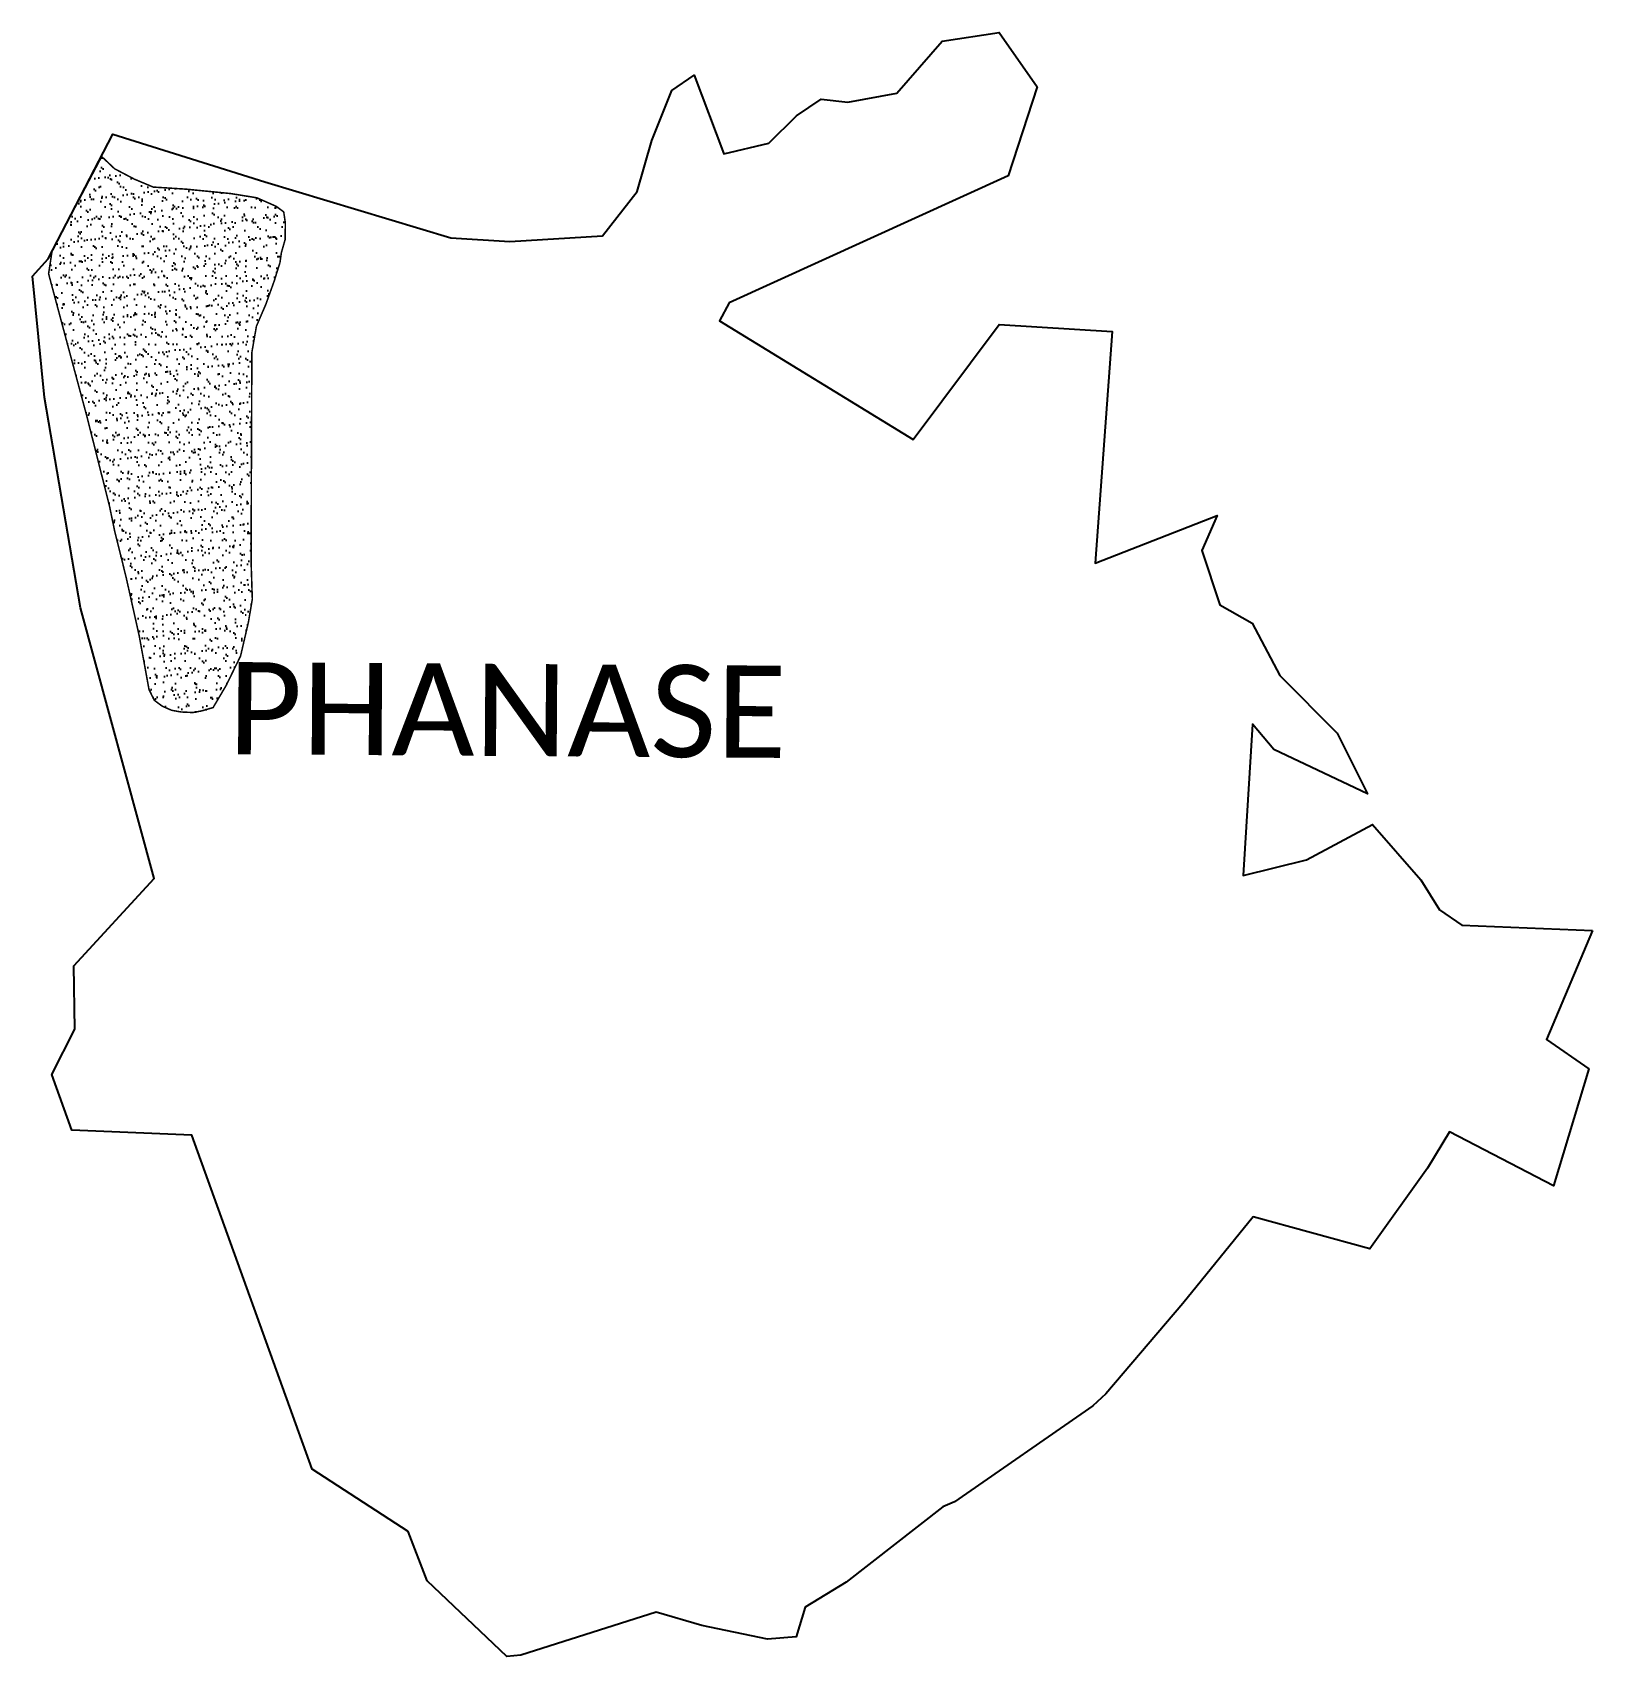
# Model space of a CAD drawing. Header units: metres. Extents: x 324603 to 327658, y 1815493 to 1818672.
import ezdxf

# ---------------------------------------------------------------- set-up
doc = ezdxf.new("R2010")
doc.units = ezdxf.units.M
doc.header["$MEASUREMENT"] = 0
for name, color, linetype in [('SAND DUNES', 42, 'Continuous'), ('village', 3, 'Continuous'), ('VILLAGE NAME', 250, 'Continuous')]:
    doc.layers.add(name, color=color, linetype=linetype)
doc.styles.get("Standard").update_dxf_attribs({"font": 'simplex.shx'})

msp = doc.modelspace()

# ---------------------------------------------------------------- hatches: boundary and pattern name
at = {"layer": 'SAND DUNES'}
h = msp.add_hatch(dxfattribs=at)
h.set_pattern_fill('AR-SAND', color=256, scale=0.603062, angle=-0.3232)
h.set_pattern_definition([(37.17679, (306931.287, 1810319.746), (-0.79841, 29.51964), [0, -23.28303, 0, -26.04023, 0, -24.891397]), (7.1768, (306931.287, 1810319.746), (27.35248, 43.07541), [0, -12.560582, 0, -20.985362, 0, -8.041836]), (327.17679, (306912.447, 1810319.852), (47.701498, -0.18242), [0, -7.65889, 0, -27.57201, 0, -35.99679]), (317.1768, (306912.447, 1810319.852), (46.12232, 13.18406), [0, -3.829446, 0, -18.074983, 0, -20.679006])])
h.paths.add_polyline_path([(324641.7, 1818243.7), (324635, 1818199.6), (324669.7, 1818070.1), (324709.8, 1817921.1), (324754.1, 1817745.6), (324764.4, 1817695.9), (324786.5, 1817606.9), (324812.4, 1817491.2), (324831.6, 1817386), (324842, 1817364.9), (324857.6, 1817353.3), (324876, 1817345.3), (324894.2, 1817342), (324917.5, 1817340.9), (324934.4, 1817344), (324957.1, 1817350.6), (324982.8, 1817394.1), (325010.9, 1817451.6), (325026.3, 1817517.9), (325033.9, 1817563), (325031.5, 1817635.7), (325032, 1817793.4), (325033, 1818045.5), (325041.9, 1818096.8), (325060.5, 1818140.1), (325077.1, 1818186.4), (325088.1, 1818221.7), (325090.7, 1818240.4), (325098.3, 1818267.2), (325098.5, 1818299.4), (325095.4, 1818320.6), (325080.8, 1818331.5), (325042.8, 1818348.3), (324991.4, 1818356.6), (324904, 1818365.2), (324839.7, 1818369.3), (324802.7, 1818384.9), (324764.1, 1818405.2), (324739, 1818429)])

# ---------------------------------------------------------------- linework, layer by layer
at = {"layer": 'SAND DUNES', "const_width": 3.02, "flags": 128}
msp.add_lwpolyline([(324641.7, 1818243.7), (324635, 1818199.6), (324669.7, 1818070.1), (324709.8, 1817921.1), (324754.1, 1817745.6), (324764.4, 1817695.9), (324786.5, 1817606.9), (324812.4, 1817491.2), (324831.6, 1817386), (324842, 1817364.9), (324857.6, 1817353.3), (324876, 1817345.3), (324894.2, 1817342), (324917.5, 1817340.9), (324934.4, 1817344), (324957.1, 1817350.6), (324982.8, 1817394.1), (325010.9, 1817451.6), (325026.3, 1817517.9), (325033.9, 1817563), (325031.5, 1817635.7), (325032, 1817793.4), (325033, 1818045.5), (325041.9, 1818096.8), (325060.5, 1818140.1), (325077.1, 1818186.4), (325088.1, 1818221.7), (325090.7, 1818240.4), (325098.3, 1818267.2), (325098.5, 1818299.4), (325095.4, 1818320.6), (325080.8, 1818331.5), (325042.8, 1818348.3), (324991.4, 1818356.6), (324904, 1818365.2), (324839.7, 1818369.3), (324802.7, 1818384.9), (324764.1, 1818405.2), (324739, 1818429), (324739, 1818429), (324641.7, 1818243.7), (324641.7, 1818243.7), (324641.7, 1818243.7), (324641.7, 1818243.7), (324641.7, 1818243.7), (324641.7, 1818243.7)], close=True, dxfattribs=at)
at = {"layer": 'village', "color": 3, "true_color": 0x00ff00}
msp.add_polyline3d([(327658.2, 1816914.1, 0), (327568.2, 1816700.7, 0), (327651.2, 1816643.8, 0), (327581.6, 1816414.5, 0), (327378.4, 1816520, 0), (327334.8, 1816449.1, 0), (327222.3, 1816291.6, 0), (326993.6, 1816354.1, 0), (326856.1, 1816184.2, 0), (326705.2, 1816007.6, 0), (326679.6, 1815983.8, 0), (326408.7, 1815796.1, 0), (326385.9, 1815786.2, 0), (326196.6, 1815639.2, 0), (326116.3, 1815590.2, 0), (326098.5, 1815532.3, 0), (326042.9, 1815527.5, 0), (325914.1, 1815554.2, 0), (325824.7, 1815580.4, 0), (325560, 1815496.1, 0), (325532.2, 1815493.4, 0), (325376.2, 1815641.6, 0), (325339.2, 1815738, 0), (325151.2, 1815860.1, 0), (324915.6, 1816513.8, 0), (324680.7, 1816523.5, 0), (324641.2, 1816632.2, 0), (324686.1, 1816721, 0), (324684.3, 1816845, 0), (324841.4, 1817015.8, 0), (324697.7, 1817546, 0), (324627, 1817957.4, 0), (324603.4, 1818195, 0), (324634, 1818228.9, 0), (324761.1, 1818472.8, 0), (325058.3, 1818379.7, 0), (325422.9, 1818269.9, 0), (325538.3, 1818262.7, 0), (325719.3, 1818273.7, 0), (325787.5, 1818360.6, 0), (325816.3, 1818460.4, 0), (325855.6, 1818558.3, 0), (325899.4, 1818588.5, 0), (325957.3, 1818434.2, 0), (326045.6, 1818455.3, 0), (326099.3, 1818508.8, 0), (326147.9, 1818541.2, 0), (326199.8, 1818535.3, 0), (326296.2, 1818552.9, 0), (326384.9, 1818655.1, 0), (326496.2, 1818671.8, 0), (326570.7, 1818565.5, 0), (326514.1, 1818391.4, 0), (325967.6, 1818142.5, 0), (325949, 1818107.8, 0), (326327.6, 1817875.2, 0), (326496.6, 1818100.5, 0), (326717.8, 1818086.4, 0), (326684.3, 1817633.5, 0), (326923.2, 1817726.4, 0), (326893.1, 1817657.9, 0), (326928.2, 1817551.4, 0), (326991.9, 1817515.6, 0), (327045.9, 1817413.2, 0), (327158.4, 1817300.3, 0), (327217.7, 1817181.8, 0), (327033.9, 1817268.6, 0), (326992.5, 1817318.4, 0), (326974.2, 1817022.1, 0), (327098.1, 1817052.7, 0), (327227.5, 1817122, 0), (327322.1, 1817013.2, 0), (327358.8, 1816955.1, 0), (327402, 1816924.8, 0)], close=True, dxfattribs=at)

# ---------------------------------------------------------------- texts
at = {"layer": 'VILLAGE NAME', "insert": (324987, 1817439.8), "char_height": 180.345, "attachment_point": 1, "rotation": 359.6139}
msp.add_mtext_dynamic_manual_height_columns('{\\fCalibri|b0|i0|c0|p34;PHANASE}', width=1779.605, gutter_width=901.7, heights=[0], dxfattribs=at)
msp.add_mtext_dynamic_manual_height_columns('{\\fCalibri|b0|i0|c0|p34;PHANASE}', width=1779.605, gutter_width=901.7, heights=[0], dxfattribs=at)

doc.saveas('drawing.dxf')
